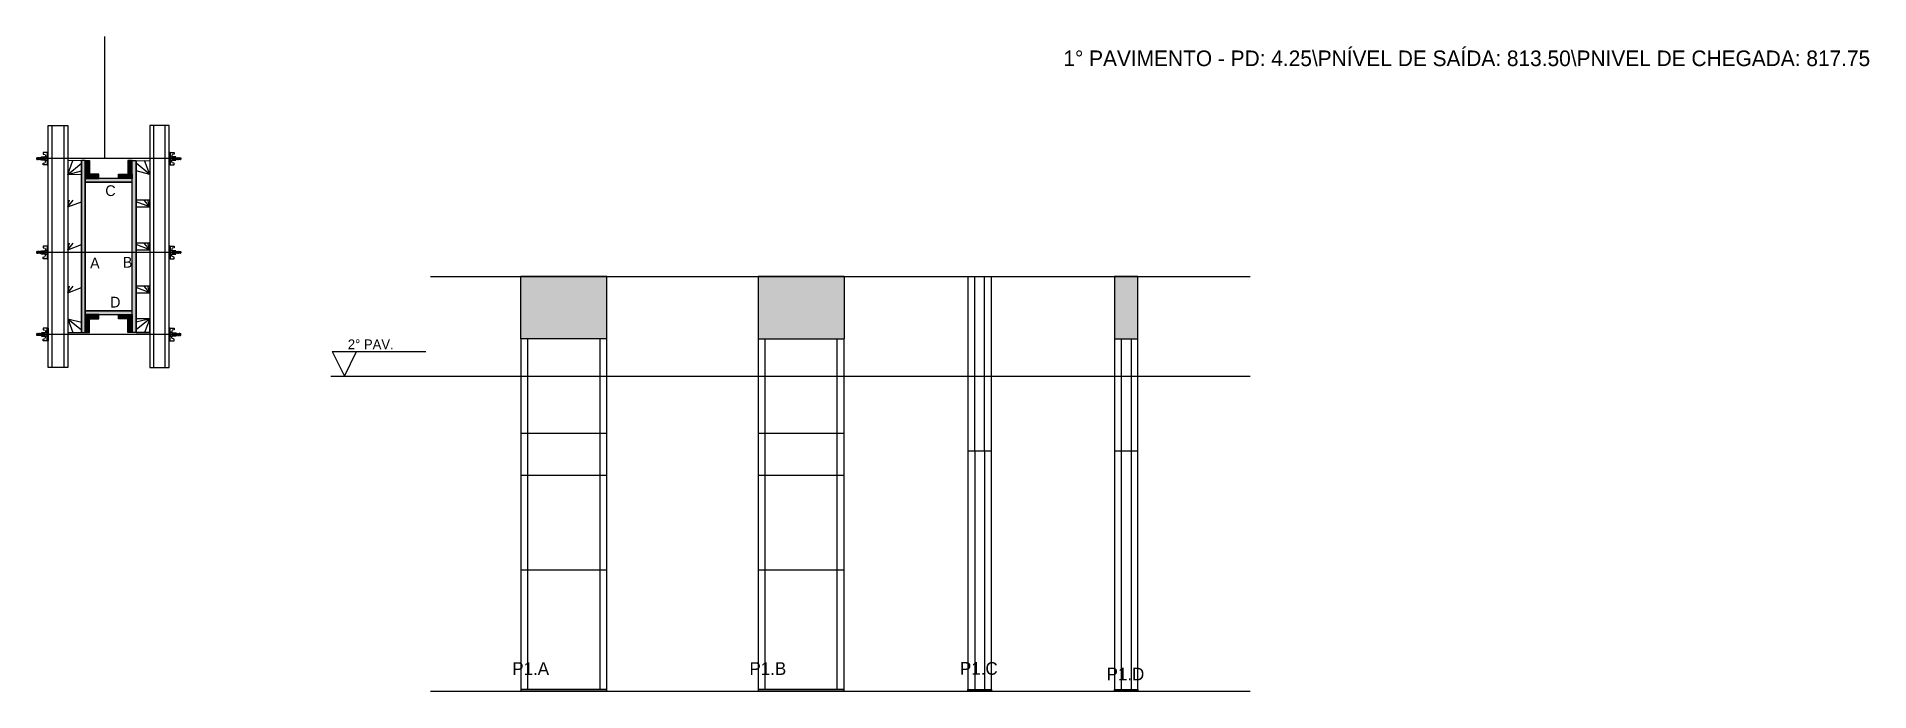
# Model space of a CAD drawing. Header units: metres. Extents: x 4754 to 6632, y 14403 to 15074.
import ezdxf

# ---------------------------------------------------------------- set-up
doc = ezdxf.new("R2010")
doc.units = ezdxf.units.M
for name, color, linetype in [('CHAPA', 7, 'Continuous'), ('COTA', 7, 'Continuous'), ('Hachura', 7, 'Continuous'), ('Madeira', 7, 'Continuous'), ('NIVEL 1° PAV.', 7, 'Continuous'), ('NIVEL 2° PAV.', 7, 'Continuous'), ('NOMENCLATURA', 7, 'Continuous'), ('Nível', 7, 'Continuous'), ('Painéis', 7, 'Continuous'), ('Perfil Metálico', 7, 'Continuous'), ('SARR_2.2x7', 7, 'Continuous'), ('SARRAFO', 7, 'Continuous'), ('Texto Seção', 7, 'Continuous'), ('TEXTO_GERAL', 7, 'Continuous')]:
    doc.layers.add(name, color=color, linetype=linetype)

msp = doc.modelspace()

# ---------------------------------------------------------------- hatches: boundary and pattern name
at = {"layer": 'COTA'}
h = msp.add_hatch(color=7, dxfattribs=at)
h.dxf.hatch_style = 1
h.paths.add_polyline_path([(5250.2, 14764), (5338.2, 14764), (5338.2, 14764), (5338.2, 14828), (5338.2, 14828), (5250.2, 14828), (5250.2, 14828), (5250.2, 14764)])
h = msp.add_hatch(color=7, dxfattribs=at)
h.dxf.hatch_style = 1
h.paths.add_polyline_path([(5493.3, 14828), (5493.3, 14764), (5493.3, 14764), (5581.3, 14764), (5581.3, 14764), (5581.3, 14828), (5581.3, 14828), (5493.3, 14828)])
h = msp.add_hatch(color=7, dxfattribs=at)
h.dxf.hatch_style = 1
h.paths.add_polyline_path([(5858.3, 14764), (5882.3, 14764), (5882.3, 14764), (5882.3, 14828), (5882.3, 14828), (5858.3, 14828), (5858.3, 14828), (5858.3, 14764)])
at = {"layer": 'Hachura'}
h = msp.add_hatch(color=7, dxfattribs=at)
h.dxf.hatch_style = 1
h.paths.add_polyline_path([(4803.8, 14946.7), (4799.8, 14946.7), (4799.8, 14946.7), (4799.8, 14770.7), (4799.8, 14770.7), (4803.8, 14770.7), (4803.8, 14770.7), (4803.8, 14946.7)])
h = msp.add_hatch(color=7, dxfattribs=at)
h.dxf.hatch_style = 1
h.paths.add_polyline_path([(4803.8, 14932.7), (4808.2, 14932.7), (4808.2, 14932.7), (4808.2, 14946.7), (4808.2, 14946.7), (4803.8, 14946.7), (4803.8, 14946.7), (4803.8, 14932.7)])
h = msp.add_hatch(color=7, dxfattribs=at)
h.dxf.hatch_style = 1
h.paths.add_polyline_path([(4803.8, 14928.3), (4803.8, 14932.7), (4803.8, 14932.7), (4817.8, 14932.7), (4817.8, 14932.7), (4817.8, 14928.3), (4817.8, 14928.3), (4803.8, 14928.3)])
h = msp.add_hatch(color=7, dxfattribs=at)
h.dxf.hatch_style = 1
h.paths.add_polyline_path([(4851.8, 14924.7), (4851.8, 14928.3), (4851.8, 14928.3), (4803.8, 14928.3), (4803.8, 14928.3), (4803.8, 14924.7), (4803.8, 14924.7), (4851.8, 14924.7)])
h = msp.add_hatch(color=7, dxfattribs=at)
h.dxf.hatch_style = 1
h.paths.add_polyline_path([(4851.8, 14924.7), (4851.8, 14928.3), (4851.8, 14928.3), (4803.8, 14928.3), (4803.8, 14928.3), (4803.8, 14924.7), (4803.8, 14924.7), (4851.8, 14924.7)])
h = msp.add_hatch(color=7, dxfattribs=at)
h.dxf.hatch_style = 1
h.paths.add_polyline_path([(4851.8, 14928.3), (4851.8, 14932.7), (4851.8, 14932.7), (4837.8, 14932.7), (4837.8, 14932.7), (4837.8, 14928.3), (4837.8, 14928.3), (4851.8, 14928.3)])
h = msp.add_hatch(color=7, dxfattribs=at)
h.dxf.hatch_style = 1
h.paths.add_polyline_path([(4851.8, 14932.7), (4847.4, 14932.7), (4847.4, 14932.7), (4847.4, 14946.7), (4847.4, 14946.7), (4851.8, 14946.7), (4851.8, 14946.7), (4851.8, 14932.7)])
h = msp.add_hatch(color=7, dxfattribs=at)
h.dxf.hatch_style = 1
h.paths.add_polyline_path([(4851.8, 14946.7), (4855.8, 14946.7), (4855.8, 14946.7), (4855.8, 14770.7), (4855.8, 14770.7), (4851.8, 14770.7), (4851.8, 14770.7), (4851.8, 14946.7)])
h = msp.add_hatch(color=7, dxfattribs=at)
h.dxf.hatch_style = 1
h.paths.add_polyline_path([(4851.8, 14789.1), (4851.8, 14792.7), (4851.8, 14792.7), (4803.8, 14792.7), (4803.8, 14792.7), (4803.8, 14789.1), (4803.8, 14789.1), (4851.8, 14789.1)])
h = msp.add_hatch(color=7, dxfattribs=at)
h.dxf.hatch_style = 1
h.paths.add_polyline_path([(4851.8, 14789.1), (4851.8, 14792.7), (4851.8, 14792.7), (4803.8, 14792.7), (4803.8, 14792.7), (4803.8, 14789.1), (4803.8, 14789.1), (4851.8, 14789.1)])
h = msp.add_hatch(color=7, dxfattribs=at)
h.dxf.hatch_style = 1
h.paths.add_polyline_path([(4803.8, 14784.7), (4803.8, 14789.1), (4803.8, 14789.1), (4817.8, 14789.1), (4817.8, 14789.1), (4817.8, 14784.7), (4817.8, 14784.7), (4803.8, 14784.7)])
h = msp.add_hatch(color=7, dxfattribs=at)
h.dxf.hatch_style = 1
h.paths.add_polyline_path([(4803.8, 14784.7), (4808.2, 14784.7), (4808.2, 14784.7), (4808.2, 14770.7), (4808.2, 14770.7), (4803.8, 14770.7), (4803.8, 14770.7), (4803.8, 14784.7)])
h = msp.add_hatch(color=7, dxfattribs=at)
h.dxf.hatch_style = 1
h.paths.add_polyline_path([(4851.8, 14784.7), (4851.8, 14789.1), (4851.8, 14789.1), (4837.8, 14789.1), (4837.8, 14789.1), (4837.8, 14784.7), (4837.8, 14784.7), (4851.8, 14784.7)])
h = msp.add_hatch(color=7, dxfattribs=at)
h.dxf.hatch_style = 1
h.paths.add_polyline_path([(4851.8, 14784.7), (4847.4, 14784.7), (4847.4, 14784.7), (4847.4, 14770.7), (4847.4, 14770.7), (4851.8, 14770.7), (4851.8, 14770.7), (4851.8, 14784.7)])

# ---------------------------------------------------------------- linework, layer by layer
at = {"layer": 'CHAPA', "color": 7, "lineweight": 25}
for points in [[(4803.8, 14946.7), (4799.8, 14946.7), (4799.8, 14770.7), (4803.8, 14770.7)], [(4803.8, 14946.7), (4799.8, 14946.7), (4799.8, 14770.7), (4803.8, 14770.7)], [(4851.8, 14924.7), (4851.8, 14928.3), (4803.8, 14928.3), (4803.8, 14924.7)], [(4851.8, 14924.7), (4851.8, 14928.3), (4803.8, 14928.3), (4803.8, 14924.7)], [(4851.8, 14946.7), (4855.8, 14946.7), (4855.8, 14770.7), (4851.8, 14770.7)], [(4851.8, 14946.7), (4855.8, 14946.7), (4855.8, 14770.7), (4851.8, 14770.7)], [(4851.8, 14789.1), (4851.8, 14792.7), (4803.8, 14792.7), (4803.8, 14789.1)], [(4851.8, 14789.1), (4851.8, 14792.7), (4803.8, 14792.7), (4803.8, 14789.1)]]:
    msp.add_lwpolyline(points, close=True, dxfattribs=at)
at = {"layer": 'COTA', "color": 7, "lineweight": 25}
for p, q in [((5338.2, 14828), (5250.2, 14828)), ((5250.2, 14764), (5250.2, 14828)), ((5338.2, 14764), (5338.2, 14828)), ((5581.3, 14828), (5493.3, 14828)), ((5493.3, 14828), (5493.3, 14764)), ((5581.3, 14828), (5581.3, 14764))]:
    msp.add_line(p, q, dxfattribs=at)
msp.add_lwpolyline([(5882.3, 14764), (5882.3, 14828), (5858.3, 14828), (5858.3, 14764)], dxfattribs=at)
at = {"layer": 'Defpoints', "color": 7, "lineweight": 25}
msp.add_line((4823.7, 14948.7), (4823.7, 15073.7), dxfattribs=at)
at = {"layer": 'Hachura', "color": 7, "lineweight": 25}
for p, q in [((4754.3, 14949.7), (4754, 14949.4)), ((4754, 14949.4), (4754, 14948.1)), ((4754.3, 14947.8), (4754, 14948.1)), ((4754.6, 14949.7), (4754.3, 14949.7)), ((4754.3, 14949.7), (4754.3, 14949.7)), ((4754.3, 14947.8), (4754.3, 14949.7)), ((4754.9, 14947.8), (4754.3, 14949.1)), ((4754.9, 14947.7), (4754.3, 14948.8)), ((4754.3, 14948.3), (4754.6, 14947.6)), ((4754.3, 14948), (4754.4, 14947.8)), ((4754.4, 14947.8), (4754.3, 14947.8)), ((4754.6, 14949.7), (4755.6, 14947.8)), ((4754.6, 14949.7), (4755.6, 14947.8)), ((4754.7, 14949.8), (4755.8, 14947.6)), ((4756, 14947.7), (4754.9, 14949.8)), ((4754.9, 14947.8), (4755.6, 14947.8)), ((4755.8, 14949.7), (4755.1, 14949.7)), ((4756.1, 14947.8), (4755.1, 14949.7)), ((4755.8, 14949.7), (4756.7, 14947.8)), ((4755.9, 14949.8), (4757, 14947.6)), ((4757.2, 14947.7), (4756.1, 14949.8)), ((4756.7, 14947.8), (4756.1, 14947.8)), ((4756.9, 14949.7), (4756.3, 14949.7)), ((4757.3, 14947.8), (4756.3, 14949.7)), ((4756.5, 14949.7), (4756.3, 14949.7)), ((4756.9, 14949.7), (4757.9, 14947.8)), ((4757, 14949.8), (4758.1, 14947.6)), ((4758.3, 14947.7), (4757.3, 14949.8)), ((4757.5, 14947.8), (4757.3, 14947.8)), ((4758.1, 14949.7), (4757.5, 14949.7)), ((4758.4, 14947.8), (4757.5, 14949.7)), ((4757.5, 14947.8), (4757.9, 14947.8)), ((4758.1, 14949.7), (4759.1, 14947.8)), ((4759.1, 14948.5), (4758.4, 14949.8)), ((4758.4, 14947.8), (4759.1, 14947.8)), ((4759.1, 14948.8), (4758.6, 14949.7)), ((4759.1, 14949.7), (4758.6, 14949.7)), ((4900.6, 14948.7), (4758.8, 14948.7)), ((4759.1, 14947), (4759.1, 14950.4)), ((4759.1, 14947), (4759.1, 14950.4)), ((4759.1, 14950.4), (4762.3, 14950.4)), ((4759.1, 14949.3), (4762.3, 14949.3)), ((4759.1, 14947.8), (4762.3, 14947.8)), ((4762.3, 14947), (4759.1, 14947)), ((4765.8, 14955.1), (4760.6, 14955.1)), ((4760.6, 14955.1), (4760.6, 14953.4)), ((4760.6, 14953.4), (4762.8, 14952.9)), ((4762.3, 14950.6), (4762.3, 14946.7)), ((4764.9, 14950.6), (4762.3, 14950.6)), ((4762.3, 14946.7), (4762.3, 14947)), ((4762.3, 14946.7), (4762.3, 14947)), ((4764.9, 14949), (4762.9, 14949)), ((4762.9, 14948.5), (4764.9, 14948.5)), ((4763.1, 14952.6), (4763.1, 14950.6)), ((4764.9, 14955.1), (4764.9, 14942.2)), ((4764.9, 14955.1), (4764.9, 14950)), ((4764.9, 14955), (4765.8, 14955)), ((4764.9, 14954.8), (4765.8, 14954.8)), ((4764.9, 14954.4), (4765.8, 14954.4)), ((4764.9, 14954), (4765.8, 14954)), ((4764.9, 14953.1), (4765.8, 14953.1)), ((4764.9, 14951.7), (4765.8, 14951.7)), ((4764.9, 14948.7), (4764.9, 14950.6)), ((4764.9, 14950), (4764.9, 14949.3)), ((4764.9, 14948.7), (4765.8, 14948.7)), ((4765.2, 14949.6), (4765, 14949.6)), ((4765, 14947.7), (4765.4, 14947.7)), ((4765.6, 14949.6), (4765.2, 14949.6)), ((4765.8, 14942.2), (4765.8, 14955.1)), ((4765.8, 14943.2), (4765.8, 14951)), ((4889.8, 14942.2), (4889.8, 14955.1)), ((4889.8, 14955.1), (4894.9, 14955.1)), ((4890.7, 14955), (4889.8, 14955)), ((4890.7, 14954.8), (4889.8, 14954.8)), ((4890.7, 14954.4), (4889.8, 14954.4)), ((4890.7, 14954), (4889.8, 14954)), ((4890.7, 14953.1), (4889.8, 14953.1)), ((4890.7, 14951.7), (4889.8, 14951.7)), ((4889.8, 14943.2), (4889.8, 14951)), ((4890.7, 14948.7), (4889.8, 14948.7)), ((4889.9, 14949.6), (4890.4, 14949.6)), ((4890.5, 14947.7), (4890.1, 14947.7)), ((4890.4, 14949.6), (4890.6, 14949.6)), ((4890.7, 14955.1), (4890.7, 14942.2)), ((4890.7, 14955.1), (4890.7, 14950)), ((4890.7, 14948.7), (4890.7, 14950.6)), ((4890.7, 14950.6), (4893.3, 14950.6)), ((4890.7, 14950), (4890.7, 14949.3)), ((4890.7, 14949), (4892.7, 14949)), ((4892.7, 14948.5), (4890.7, 14948.5)), ((4892.5, 14952.6), (4892.5, 14950.6)), ((4894.9, 14953.4), (4892.7, 14952.9)), ((4893.3, 14950.6), (4893.3, 14946.7)), ((4896.5, 14950.4), (4893.3, 14950.4)), ((4896.5, 14949.3), (4893.3, 14949.3)), ((4896.5, 14947.8), (4893.3, 14947.8)), ((4893.3, 14947), (4896.5, 14947)), ((4893.3, 14946.7), (4893.3, 14947)), ((4893.3, 14946.7), (4893.3, 14947)), ((4894.9, 14955.1), (4894.9, 14953.4)), ((4896.4, 14947), (4896.4, 14950.4)), ((4896.5, 14947), (4896.5, 14950.4)), ((4896.5, 14948.5), (4897.1, 14949.8)), ((4897.4, 14949.7), (4896.5, 14947.8)), ((4896.5, 14948.8), (4896.9, 14949.7)), ((4896.5, 14949.7), (4896.9, 14949.7)), ((4897.1, 14947.8), (4896.5, 14947.8)), ((4897.1, 14947.8), (4898.1, 14949.7)), ((4897.2, 14947.7), (4898.3, 14949.8)), ((4898.5, 14949.8), (4897.4, 14947.6)), ((4897.4, 14949.7), (4898.1, 14949.7)), ((4898.6, 14949.7), (4897.6, 14947.8)), ((4898.1, 14947.8), (4897.6, 14947.8)), ((4898.1, 14947.8), (4898.3, 14947.8)), ((4898.3, 14947.8), (4899.3, 14949.7)), ((4898.4, 14947.7), (4899.4, 14949.8)), ((4899.7, 14949.8), (4898.6, 14947.6)), ((4898.6, 14949.7), (4899.3, 14949.7)), ((4899.8, 14949.7), (4898.8, 14947.8)), ((4898.8, 14947.8), (4899.4, 14947.8)), ((4899, 14949.7), (4899.3, 14949.7)), ((4899.4, 14947.8), (4900.4, 14949.7)), ((4899.5, 14947.7), (4900.6, 14949.8)), ((4900.8, 14949.8), (4899.8, 14947.6)), ((4899.8, 14949.7), (4900.4, 14949.7)), ((4900.9, 14949.7), (4900, 14947.8)), ((4900.9, 14949.7), (4900, 14947.8)), ((4900.6, 14947.8), (4900, 14947.8)), ((4900.6, 14947.8), (4901.3, 14949.1)), ((4900.7, 14947.7), (4901.3, 14948.8)), ((4900.9, 14949.7), (4901.3, 14949.7)), ((4901.3, 14948.3), (4900.9, 14947.6)), ((4901.3, 14948), (4901.1, 14947.8)), ((4901.1, 14947.8), (4901.3, 14947.8)), ((4901.3, 14949.7), (4901.3, 14949.7)), ((4901.3, 14949.7), (4901.6, 14949.4)), ((4901.3, 14947.8), (4901.3, 14949.7)), ((4901.3, 14947.8), (4901.6, 14948.1)), ((4901.6, 14949.4), (4901.6, 14948.1)), ((4760.6, 14943.9), (4762.8, 14944.5)), ((4760.6, 14942.2), (4760.6, 14943.9)), ((4764.9, 14942.2), (4760.6, 14942.2)), ((4762.3, 14946.7), (4764.9, 14946.7)), ((4763.1, 14944.8), (4763.1, 14946.7)), ((4764.9, 14945.6), (4765.8, 14945.6)), ((4764.9, 14944.2), (4765.8, 14944.2)), ((4764.9, 14943.4), (4765.8, 14943.4)), ((4764.9, 14942.9), (4765.8, 14942.9)), ((4764.9, 14942.6), (4765.8, 14942.6)), ((4764.9, 14942.4), (4765.8, 14942.4)), ((4764.9, 14942.2), (4765.8, 14942.2)), ((4890.7, 14945.6), (4889.8, 14945.6)), ((4890.7, 14944.2), (4889.8, 14944.2)), ((4890.7, 14943.4), (4889.8, 14943.4)), ((4890.7, 14942.9), (4889.8, 14942.9)), ((4890.7, 14942.6), (4889.8, 14942.6)), ((4890.7, 14942.4), (4889.8, 14942.4)), ((4890.7, 14942.2), (4889.8, 14942.2)), ((4893.3, 14946.7), (4890.7, 14946.7)), ((4890.7, 14942.2), (4894.9, 14942.2)), ((4892.5, 14944.8), (4892.5, 14946.7)), ((4894.9, 14943.9), (4892.7, 14944.5)), ((4894.9, 14942.2), (4894.9, 14943.9)), ((4754.3, 14853.7), (4754, 14853.4)), ((4754, 14853.4), (4754, 14852.1)), ((4754.6, 14853.7), (4754.3, 14853.7)), ((4754.3, 14853.7), (4754.3, 14853.7)), ((4754.3, 14851.8), (4754.3, 14853.7)), ((4754.9, 14851.8), (4754.3, 14853.1)), ((4754.6, 14853.7), (4755.6, 14851.8)), ((4754.6, 14853.7), (4755.6, 14851.8)), ((4754.7, 14853.8), (4755.8, 14851.6)), ((4756, 14851.7), (4754.9, 14853.8)), ((4755.8, 14853.7), (4755.1, 14853.7)), ((4756.1, 14851.8), (4755.1, 14853.7)), ((4755.8, 14853.7), (4756.7, 14851.8)), ((4755.9, 14853.8), (4757, 14851.6)), ((4757.2, 14851.7), (4756.1, 14853.8)), ((4756.9, 14853.7), (4756.3, 14853.7)), ((4757.3, 14851.8), (4756.3, 14853.7)), ((4756.5, 14853.7), (4756.3, 14853.7)), ((4756.9, 14853.7), (4757.9, 14851.8)), ((4757, 14853.8), (4758.1, 14851.6)), ((4758.3, 14851.7), (4757.3, 14853.8)), ((4758.1, 14853.7), (4757.5, 14853.7)), ((4758.4, 14851.8), (4757.5, 14853.7)), ((4758.1, 14853.7), (4759.1, 14851.8)), ((4759.1, 14852.5), (4758.4, 14853.8)), ((4759.1, 14852.8), (4758.6, 14853.7)), ((4759.1, 14853.7), (4758.6, 14853.7)), ((4759.1, 14851), (4759.1, 14854.3)), ((4759.1, 14851), (4759.1, 14854.3)), ((4759.1, 14854.3), (4762.3, 14854.3)), ((4759.1, 14853.3), (4762.3, 14853.3)), ((4765.8, 14859.1), (4760.6, 14859.1)), ((4760.6, 14859.1), (4760.6, 14857.4)), ((4760.6, 14857.4), (4762.8, 14856.9)), ((4762.3, 14854.6), (4762.3, 14850.7)), ((4764.9, 14854.6), (4762.3, 14854.6)), ((4764.9, 14853), (4762.9, 14853)), ((4763.1, 14856.6), (4763.1, 14854.6)), ((4764.9, 14859.1), (4764.9, 14846.2)), ((4764.9, 14859.1), (4764.9, 14854)), ((4764.9, 14859), (4765.8, 14859)), ((4764.9, 14858.8), (4765.8, 14858.8)), ((4764.9, 14858.4), (4765.8, 14858.4)), ((4764.9, 14858), (4765.8, 14858)), ((4764.9, 14857.1), (4765.8, 14857.1)), ((4764.9, 14855.7), (4765.8, 14855.7)), ((4764.9, 14852.7), (4764.9, 14854.6)), ((4764.9, 14854), (4764.9, 14853.3)), ((4765.2, 14853.6), (4765, 14853.6)), ((4765.6, 14853.6), (4765.2, 14853.6)), ((4765.8, 14846.2), (4765.8, 14859.1)), ((4765.8, 14847.2), (4765.8, 14855)), ((4889.8, 14846.2), (4889.8, 14859.1)), ((4889.8, 14859.1), (4894.9, 14859.1)), ((4890.7, 14859), (4889.8, 14859)), ((4890.7, 14858.8), (4889.8, 14858.8)), ((4890.7, 14858.4), (4889.8, 14858.4)), ((4890.7, 14858), (4889.8, 14858)), ((4890.7, 14857.1), (4889.8, 14857.1)), ((4890.7, 14855.7), (4889.8, 14855.7)), ((4889.8, 14847.2), (4889.8, 14855)), ((4889.9, 14853.6), (4890.4, 14853.6)), ((4890.4, 14853.6), (4890.6, 14853.6)), ((4890.7, 14859.1), (4890.7, 14846.2)), ((4890.7, 14859.1), (4890.7, 14854)), ((4890.7, 14852.7), (4890.7, 14854.6)), ((4890.7, 14854.6), (4893.3, 14854.6)), ((4890.7, 14854), (4890.7, 14853.3)), ((4890.7, 14853), (4892.7, 14853)), ((4892.5, 14856.6), (4892.5, 14854.6)), ((4894.9, 14857.4), (4892.7, 14856.9)), ((4893.3, 14854.6), (4893.3, 14850.7)), ((4896.5, 14854.3), (4893.3, 14854.3)), ((4896.5, 14853.3), (4893.3, 14853.3)), ((4894.9, 14859.1), (4894.9, 14857.4)), ((4896.4, 14851), (4896.4, 14854.3)), ((4896.5, 14851), (4896.5, 14854.3)), ((4896.5, 14852.5), (4897.1, 14853.8)), ((4897.4, 14853.7), (4896.5, 14851.8)), ((4896.5, 14852.8), (4896.9, 14853.7)), ((4896.5, 14853.7), (4896.9, 14853.7)), ((4897.1, 14851.8), (4898.1, 14853.7)), ((4897.2, 14851.7), (4898.3, 14853.8)), ((4898.5, 14853.8), (4897.4, 14851.6)), ((4897.4, 14853.7), (4898.1, 14853.7)), ((4898.6, 14853.7), (4897.6, 14851.8)), ((4898.3, 14851.8), (4899.3, 14853.7)), ((4898.4, 14851.7), (4899.4, 14853.8)), ((4899.7, 14853.8), (4898.6, 14851.6)), ((4898.6, 14853.7), (4899.3, 14853.7)), ((4899.8, 14853.7), (4898.8, 14851.8)), ((4899, 14853.7), (4899.3, 14853.7)), ((4899.4, 14851.8), (4900.4, 14853.7)), ((4899.5, 14851.7), (4900.6, 14853.8)), ((4900.8, 14853.8), (4899.8, 14851.6)), ((4899.8, 14853.7), (4900.4, 14853.7)), ((4900.9, 14853.7), (4900, 14851.8)), ((4900.9, 14853.7), (4900, 14851.8)), ((4900.6, 14851.8), (4901.3, 14853.1)), ((4900.9, 14853.7), (4901.3, 14853.7)), ((4901.3, 14853.7), (4901.3, 14853.7)), ((4901.3, 14853.7), (4901.6, 14853.4)), ((4901.3, 14851.8), (4901.3, 14853.7)), ((4901.6, 14853.4), (4901.6, 14852.1)), ((4754.3, 14851.8), (4754, 14852.1)), ((4754.9, 14851.7), (4754.3, 14852.8)), ((4754.3, 14852.3), (4754.6, 14851.6)), ((4754.3, 14852), (4754.4, 14851.8)), ((4754.4, 14851.8), (4754.3, 14851.8)), ((4754.9, 14851.8), (4755.6, 14851.8)), ((4756.7, 14851.8), (4756.1, 14851.8)), ((4757.5, 14851.8), (4757.3, 14851.8)), ((4757.5, 14851.8), (4757.9, 14851.8)), ((4758.4, 14851.8), (4759.1, 14851.8)), ((4900.6, 14852.7), (4758.8, 14852.7)), ((4759.1, 14851.8), (4762.3, 14851.8)), ((4762.3, 14851), (4759.1, 14851)), ((4760.6, 14847.9), (4762.8, 14848.5)), ((4760.6, 14846.2), (4760.6, 14847.9)), ((4764.9, 14846.2), (4760.6, 14846.2)), ((4762.3, 14850.7), (4762.3, 14851)), ((4762.3, 14850.7), (4762.3, 14851)), ((4762.3, 14850.7), (4764.9, 14850.7)), ((4762.9, 14852.5), (4764.9, 14852.5)), ((4763.1, 14848.8), (4763.1, 14850.7)), ((4764.9, 14852.7), (4765.8, 14852.7)), ((4764.9, 14849.6), (4765.8, 14849.6)), ((4764.9, 14848.2), (4765.8, 14848.2)), ((4764.9, 14847.4), (4765.8, 14847.4)), ((4764.9, 14846.9), (4765.8, 14846.9)), ((4764.9, 14846.6), (4765.8, 14846.6)), ((4764.9, 14846.4), (4765.8, 14846.4)), ((4764.9, 14846.2), (4765.8, 14846.2)), ((4765, 14851.7), (4765.4, 14851.7)), ((4890.7, 14852.7), (4889.8, 14852.7)), ((4890.7, 14849.6), (4889.8, 14849.6)), ((4890.7, 14848.2), (4889.8, 14848.2)), ((4890.7, 14847.4), (4889.8, 14847.4)), ((4890.7, 14846.9), (4889.8, 14846.9)), ((4890.7, 14846.6), (4889.8, 14846.6)), ((4890.7, 14846.4), (4889.8, 14846.4)), ((4890.7, 14846.2), (4889.8, 14846.2)), ((4890.5, 14851.7), (4890.1, 14851.7)), ((4892.7, 14852.5), (4890.7, 14852.5)), ((4893.3, 14850.7), (4890.7, 14850.7)), ((4890.7, 14846.2), (4894.9, 14846.2)), ((4892.5, 14848.8), (4892.5, 14850.7)), ((4894.9, 14847.9), (4892.7, 14848.5)), ((4896.5, 14851.8), (4893.3, 14851.8)), ((4893.3, 14851), (4896.5, 14851)), ((4893.3, 14850.7), (4893.3, 14851)), ((4893.3, 14850.7), (4893.3, 14851)), ((4894.9, 14846.2), (4894.9, 14847.9)), ((4897.1, 14851.8), (4896.5, 14851.8)), ((4898.1, 14851.8), (4897.6, 14851.8)), ((4898.1, 14851.8), (4898.3, 14851.8)), ((4898.8, 14851.8), (4899.4, 14851.8)), ((4900.6, 14851.8), (4900, 14851.8)), ((4900.7, 14851.7), (4901.3, 14852.8)), ((4901.3, 14852.3), (4900.9, 14851.6)), ((4901.3, 14852), (4901.1, 14851.8)), ((4901.1, 14851.8), (4901.3, 14851.8)), ((4901.3, 14851.8), (4901.6, 14852.1)), ((4754.3, 14769.6), (4754, 14769.2)), ((4754, 14768), (4754, 14769.2)), ((4754.3, 14767.6), (4754, 14768)), ((4754.3, 14769.1), (4754.6, 14769.7)), ((4754.9, 14769.7), (4754.3, 14768.5)), ((4754.3, 14769.3), (4754.4, 14769.6)), ((4754.4, 14769.6), (4754.3, 14769.6)), ((4754.9, 14769.6), (4754.3, 14768.3)), ((4754.3, 14769.6), (4754.3, 14767.6)), ((4754.6, 14767.6), (4754.3, 14767.6)), ((4754.3, 14767.6), (4754.3, 14767.6)), ((4754.6, 14767.6), (4755.6, 14769.6)), ((4754.6, 14767.6), (4755.6, 14769.6)), ((4754.7, 14767.6), (4755.8, 14769.7)), ((4756, 14769.7), (4754.9, 14767.5)), ((4754.9, 14769.6), (4755.6, 14769.6)), ((4756.1, 14769.6), (4755.1, 14767.6)), ((4755.8, 14767.6), (4755.1, 14767.6)), ((4755.8, 14767.6), (4756.7, 14769.6)), ((4755.9, 14767.6), (4757, 14769.7)), ((4757.2, 14769.7), (4756.1, 14767.5)), ((4756.7, 14769.6), (4756.1, 14769.6)), ((4757.3, 14769.6), (4756.3, 14767.6)), ((4756.9, 14767.6), (4756.3, 14767.6)), ((4756.5, 14767.6), (4756.3, 14767.6)), ((4756.9, 14767.6), (4757.9, 14769.6)), ((4757, 14767.6), (4758.1, 14769.7)), ((4758.3, 14769.7), (4757.3, 14767.5)), ((4757.5, 14769.6), (4757.3, 14769.6)), ((4757.5, 14769.6), (4757.9, 14769.6)), ((4758.4, 14769.6), (4757.5, 14767.6)), ((4758.1, 14767.6), (4757.5, 14767.6)), ((4758.1, 14767.6), (4759.1, 14769.6)), ((4758.4, 14769.6), (4759.1, 14769.6)), ((4759.1, 14768.8), (4758.4, 14767.5)), ((4759.1, 14768.5), (4758.6, 14767.6)), ((4759.1, 14767.6), (4758.6, 14767.6)), ((4900.6, 14768.7), (4758.8, 14768.7)), ((4759.1, 14770.3), (4759.1, 14767)), ((4759.1, 14770.3), (4759.1, 14767)), ((4762.3, 14770.3), (4759.1, 14770.3)), ((4759.1, 14769.6), (4762.3, 14769.6)), ((4759.1, 14768), (4762.3, 14768)), ((4759.1, 14767), (4762.3, 14767)), ((4764.9, 14775.1), (4760.6, 14775.1)), ((4760.6, 14775.1), (4760.6, 14773.4)), ((4760.6, 14773.4), (4762.8, 14772.9)), ((4760.6, 14763.9), (4762.8, 14764.5)), ((4760.6, 14762.2), (4760.6, 14763.9)), ((4765.8, 14762.2), (4760.6, 14762.2)), ((4762.3, 14766.7), (4762.3, 14770.6)), ((4762.3, 14770.6), (4764.9, 14770.6)), ((4762.3, 14770.6), (4762.3, 14770.3)), ((4762.3, 14770.6), (4762.3, 14770.3)), ((4764.9, 14766.7), (4762.3, 14766.7)), ((4762.9, 14768.9), (4764.9, 14768.9)), ((4764.9, 14768.4), (4762.9, 14768.4)), ((4763.1, 14772.5), (4763.1, 14770.6)), ((4763.1, 14764.8), (4763.1, 14766.7)), ((4764.9, 14762.2), (4764.9, 14775.1)), ((4764.9, 14775.1), (4765.8, 14775.1)), ((4764.9, 14775), (4765.8, 14775)), ((4764.9, 14774.8), (4765.8, 14774.8)), ((4764.9, 14774.4), (4765.8, 14774.4)), ((4764.9, 14774), (4765.8, 14774)), ((4764.9, 14773.1), (4765.8, 14773.1)), ((4764.9, 14771.7), (4765.8, 14771.7)), ((4764.9, 14768.7), (4764.9, 14766.7)), ((4764.9, 14768.7), (4765.8, 14768.7)), ((4764.9, 14767.4), (4764.9, 14768)), ((4764.9, 14762.2), (4764.9, 14767.4)), ((4764.9, 14765.6), (4765.8, 14765.6)), ((4764.9, 14764.2), (4765.8, 14764.2)), ((4764.9, 14763.4), (4765.8, 14763.4)), ((4764.9, 14762.9), (4765.8, 14762.9)), ((4764.9, 14762.6), (4765.8, 14762.6)), ((4764.9, 14762.4), (4765.8, 14762.4)), ((4765, 14769.6), (4765.4, 14769.6)), ((4765.2, 14767.7), (4765, 14767.7)), ((4765.6, 14767.7), (4765.2, 14767.7)), ((4765.8, 14775.1), (4765.8, 14762.2)), ((4765.8, 14774.2), (4765.8, 14766.4)), ((4889.8, 14775.1), (4889.8, 14762.2)), ((4890.7, 14775.1), (4889.8, 14775.1)), ((4890.7, 14775), (4889.8, 14775)), ((4890.7, 14774.8), (4889.8, 14774.8)), ((4890.7, 14774.4), (4889.8, 14774.4)), ((4889.8, 14774.2), (4889.8, 14766.4)), ((4890.7, 14774), (4889.8, 14774)), ((4890.7, 14773.1), (4889.8, 14773.1)), ((4890.7, 14771.7), (4889.8, 14771.7)), ((4890.7, 14768.7), (4889.8, 14768.7)), ((4890.7, 14765.6), (4889.8, 14765.6)), ((4890.7, 14764.2), (4889.8, 14764.2)), ((4890.7, 14763.4), (4889.8, 14763.4)), ((4890.7, 14762.9), (4889.8, 14762.9)), ((4890.7, 14762.6), (4889.8, 14762.6)), ((4890.7, 14762.4), (4889.8, 14762.4)), ((4889.8, 14762.2), (4894.9, 14762.2)), ((4889.9, 14767.7), (4890.4, 14767.7)), ((4890.5, 14769.6), (4890.1, 14769.6)), ((4890.4, 14767.7), (4890.6, 14767.7)), ((4890.7, 14762.2), (4890.7, 14775.1)), ((4890.7, 14775.1), (4894.9, 14775.1)), ((4893.3, 14770.6), (4890.7, 14770.6)), ((4892.7, 14768.9), (4890.7, 14768.9)), ((4890.7, 14768.7), (4890.7, 14766.7)), ((4890.7, 14768.4), (4892.7, 14768.4)), ((4890.7, 14767.4), (4890.7, 14768)), ((4890.7, 14762.2), (4890.7, 14767.4)), ((4890.7, 14766.7), (4893.3, 14766.7)), ((4892.5, 14772.5), (4892.5, 14770.6)), ((4892.5, 14764.8), (4892.5, 14766.7)), ((4894.9, 14773.4), (4892.7, 14772.9)), ((4894.9, 14763.9), (4892.7, 14764.5)), ((4893.3, 14766.7), (4893.3, 14770.6)), ((4893.3, 14770.6), (4893.3, 14770.3)), ((4893.3, 14770.6), (4893.3, 14770.3)), ((4893.3, 14770.3), (4896.5, 14770.3)), ((4896.5, 14769.6), (4893.3, 14769.6)), ((4896.5, 14768), (4893.3, 14768)), ((4896.5, 14767), (4893.3, 14767)), ((4894.9, 14775.1), (4894.9, 14773.4)), ((4894.9, 14762.2), (4894.9, 14763.9)), ((4896.4, 14770.3), (4896.4, 14767)), ((4896.5, 14770.3), (4896.5, 14767)), ((4897.1, 14769.6), (4896.5, 14769.6)), ((4897.4, 14767.6), (4896.5, 14769.6)), ((4896.5, 14768.8), (4897.1, 14767.5)), ((4896.5, 14768.5), (4896.9, 14767.6)), ((4896.5, 14767.6), (4896.9, 14767.6)), ((4897.1, 14769.6), (4898.1, 14767.6)), ((4897.2, 14769.7), (4898.3, 14767.5)), ((4898.5, 14767.6), (4897.4, 14769.7)), ((4897.4, 14767.6), (4898.1, 14767.6)), ((4898.1, 14769.6), (4897.6, 14769.6)), ((4898.6, 14767.6), (4897.6, 14769.6)), ((4898.1, 14769.6), (4898.3, 14769.6)), ((4898.3, 14769.6), (4899.3, 14767.6)), ((4898.4, 14769.7), (4899.4, 14767.5)), ((4899.7, 14767.6), (4898.6, 14769.7)), ((4898.6, 14767.6), (4899.3, 14767.6)), ((4898.8, 14769.6), (4899.4, 14769.6)), ((4899.8, 14767.6), (4898.8, 14769.6)), ((4899, 14767.6), (4899.3, 14767.6)), ((4899.4, 14769.6), (4900.4, 14767.6)), ((4899.5, 14769.7), (4900.6, 14767.5)), ((4900.8, 14767.6), (4899.8, 14769.7)), ((4899.8, 14767.6), (4900.4, 14767.6)), ((4900.9, 14767.6), (4900, 14769.6)), ((4900.6, 14769.6), (4900, 14769.6)), ((4900.9, 14767.6), (4900, 14769.6)), ((4900.6, 14769.6), (4901.3, 14768.3)), ((4900.7, 14769.7), (4901.3, 14768.5)), ((4901.3, 14769.1), (4900.9, 14769.7)), ((4900.9, 14767.6), (4901.3, 14767.6)), ((4901.3, 14769.3), (4901.1, 14769.6)), ((4901.1, 14769.6), (4901.3, 14769.6)), ((4901.3, 14769.6), (4901.6, 14769.2)), ((4901.3, 14769.6), (4901.3, 14767.6)), ((4901.3, 14767.6), (4901.6, 14768)), ((4901.3, 14767.6), (4901.3, 14767.6)), ((4901.6, 14768), (4901.6, 14769.2))]:
    msp.add_line(p, q, dxfattribs=at)
at = {"layer": 'Madeira', "color": 7, "lineweight": 25}
for p, q in [((4785.8, 14932.6), (4791.2, 14946.7)), ((4785.8, 14932.6), (4799.8, 14944.2)), ((4785.8, 14932.6), (4799.8, 14936.1)), ((4869.8, 14932.6), (4855.8, 14944.2)), ((4869.8, 14932.6), (4855.8, 14936.1)), ((4869.8, 14932.6), (4864.4, 14946.7)), ((4785.8, 14899.2), (4791.5, 14906.2)), ((4785.8, 14899.2), (4787.5, 14906.2)), ((4785.8, 14899.2), (4799.8, 14904.6)), ((4869.8, 14899.2), (4855.8, 14904.6)), ((4869.8, 14899.2), (4864, 14906.2)), ((4869.8, 14899.2), (4868, 14906.2)), ((4785.8, 14855.2), (4791.5, 14862.2)), ((4785.8, 14855.2), (4787.5, 14862.2)), ((4785.8, 14855.2), (4799.8, 14860.6)), ((4869.8, 14855.2), (4855.8, 14860.6)), ((4869.8, 14855.2), (4864, 14862.2)), ((4869.8, 14855.2), (4868, 14862.2)), ((4785.8, 14811.2), (4791.5, 14818.2)), ((4785.8, 14811.2), (4787.5, 14818.2)), ((4785.8, 14811.2), (4799.8, 14816.6)), ((4869.8, 14811.2), (4855.8, 14816.6)), ((4869.8, 14811.2), (4864, 14818.2)), ((4869.8, 14811.2), (4868, 14818.2)), ((4785.8, 14784.7), (4799.8, 14773.2)), ((4785.8, 14784.7), (4799.8, 14781.2)), ((4785.8, 14784.7), (4791.2, 14770.7)), ((4869.8, 14784.7), (4855.8, 14773.2)), ((4869.8, 14784.7), (4855.8, 14781.2)), ((4869.8, 14784.7), (4864.3, 14770.7))]:
    msp.add_line(p, q, dxfattribs=at)
for points in [[(4785.8, 14932.6), (4799.8, 14932.7), (4799.8, 14946.7), (4785.8, 14946.6)], [(4785.8, 14770.7), (4799.8, 14770.7), (4799.8, 14946.7), (4785.8, 14946.6)], [(4869.8, 14770.7), (4855.8, 14770.7), (4855.8, 14946.7), (4869.8, 14946.6)], [(4869.8, 14899.2), (4869.8, 14906.2), (4855.8, 14906.2), (4855.8, 14899.2)], [(4869.8, 14855.2), (4869.8, 14862.2), (4855.8, 14862.2), (4855.8, 14855.2)], [(4869.8, 14811.2), (4869.8, 14818.2), (4855.8, 14818.2), (4855.8, 14811.2)], [(4869.8, 14784.7), (4855.8, 14784.7), (4855.8, 14770.7), (4869.8, 14770.7)]]:
    msp.add_lwpolyline(points, close=True, dxfattribs=at)
at = {"layer": 'NIVEL 1° PAV.', "color": 7, "lineweight": 25}
msp.add_line((5157.6, 14828), (5997.4, 14828), dxfattribs=at)
at = {"layer": 'NIVEL 2° PAV.', "color": 7, "lineweight": 25}
for p, q in [((5056.8, 14751), (5152.8, 14751)), ((5056.8, 14751), (5069.3, 14726)), ((5069.3, 14726), (5081.8, 14751)), ((5055.4, 14726), (5997.4, 14726))]:
    msp.add_line(p, q, dxfattribs=at)
at = {"layer": 'Nível', "color": 7, "lineweight": 25}
for p, q in [((5157.6, 14828), (5997.4, 14828)), ((5157.6, 14403), (5997.4, 14403))]:
    msp.add_line(p, q, dxfattribs=at)
at = {"layer": 'Painéis', "color": 7, "lineweight": 25}
for p, q in [((5708.2, 14828), (5708.2, 14405)), ((5708.2, 14828), (5732.2, 14828)), ((5732.2, 14405), (5732.2, 14828)), ((5250.2, 14764), (5250.2, 14403)), ((5338.2, 14764), (5250.2, 14764)), ((5338.2, 14403), (5338.2, 14764)), ((5493.3, 14764), (5493.3, 14403)), ((5493.3, 14764), (5581.3, 14764)), ((5581.3, 14403), (5581.3, 14764)), ((5858.3, 14764), (5858.3, 14405)), ((5858.3, 14764), (5882.3, 14764)), ((5882.3, 14405), (5882.3, 14764)), ((5338.2, 14667), (5250.2, 14667)), ((5581.3, 14667), (5493.3, 14667)), ((5732.2, 14649), (5708.2, 14649)), ((5882.3, 14649), (5858.3, 14649)), ((5338.2, 14624), (5250.2, 14624)), ((5581.3, 14624), (5493.3, 14624)), ((5338.2, 14527), (5250.2, 14527)), ((5581.3, 14527), (5493.3, 14527)), ((5250.2, 14405), (5338.2, 14405)), ((5493.3, 14405), (5581.3, 14405)), ((5708.2, 14405), (5732.2, 14405)), ((5858.3, 14405), (5882.3, 14405))]:
    msp.add_line(p, q, dxfattribs=at)
for points in [[(4803.8, 14792.7), (4851.8, 14792.7), (4851.8, 14924.7), (4803.8, 14924.7)], [(5338.2, 14405), (5250.2, 14405), (5250.2, 14403), (5338.2, 14403)], [(5581.3, 14405), (5493.3, 14405), (5493.3, 14403), (5581.3, 14403)], [(5708.2, 14405), (5732.2, 14405), (5732.2, 14403), (5708.2, 14403)], [(5858.3, 14405), (5882.3, 14405), (5882.3, 14403), (5858.3, 14403)]]:
    msp.add_lwpolyline(points, close=True, dxfattribs=at)
at = {"layer": 'Perfil Metálico', "color": 7, "lineweight": 25}
for points in [[(4765.8, 14982.7), (4785.8, 14982.7), (4785.8, 14734.7), (4765.8, 14734.7)], [(4781.8, 14734.7), (4769.8, 14734.7), (4769.8, 14982.7), (4781.8, 14982.7)], [(4889.8, 14982.7), (4869.8, 14982.7), (4869.8, 14734.7), (4889.8, 14734.7)], [(4873.8, 14734.7), (4885.8, 14734.7), (4885.8, 14982.7), (4873.8, 14982.7)]]:
    msp.add_lwpolyline(points, close=True, dxfattribs=at)
at = {"layer": 'SARR_2.2x7', "color": 7, "lineweight": 25}
for p, q in [((5715.2, 14649), (5715.2, 14828)), ((5725.2, 14649), (5725.2, 14828)), ((5257.2, 14624), (5257.2, 14764)), ((5331.2, 14624), (5331.2, 14764)), ((5500.3, 14764), (5500.3, 14764)), ((5500.3, 14667), (5500.3, 14764)), ((5574.3, 14667), (5574.3, 14764)), ((5865.3, 14764), (5865.3, 14649)), ((5875.3, 14764), (5875.3, 14649)), ((5500.3, 14527), (5500.3, 14667)), ((5574.3, 14527), (5574.3, 14667)), ((5715.2, 14649), (5715.2, 14405)), ((5725.2, 14649), (5725.2, 14405)), ((5865.3, 14649), (5865.3, 14405)), ((5875.3, 14649), (5875.3, 14405)), ((5257.2, 14527), (5257.2, 14624)), ((5331.2, 14527), (5331.2, 14624)), ((5257.2, 14405), (5257.2, 14527)), ((5331.2, 14405), (5331.2, 14527)), ((5500.3, 14405), (5500.3, 14527)), ((5574.3, 14405), (5574.3, 14527)), ((5257.2, 14405), (5257.2, 14405)), ((5331.2, 14405), (5331.2, 14405)), ((5500.3, 14405), (5500.3, 14405)), ((5574.3, 14405), (5574.3, 14405))]:
    msp.add_line(p, q, dxfattribs=at)
at = {"layer": 'SARRAFO', "color": 7, "lineweight": 25}
for points in [[(4808.2, 14946.7), (4808.2, 14932.7), (4803.8, 14932.7), (4803.8, 14946.7)], [(4817.8, 14932.7), (4803.8, 14932.7), (4803.8, 14928.3), (4817.8, 14928.3)], [(4837.8, 14932.7), (4851.8, 14932.7), (4851.8, 14928.3), (4837.8, 14928.3)], [(4847.4, 14946.7), (4847.4, 14932.7), (4851.8, 14932.7), (4851.8, 14946.7)], [(4817.8, 14789.1), (4803.8, 14789.1), (4803.8, 14784.7), (4817.8, 14784.7)], [(4808.2, 14770.7), (4808.2, 14784.7), (4803.8, 14784.7), (4803.8, 14770.7)], [(4837.8, 14789.1), (4851.8, 14789.1), (4851.8, 14784.7), (4837.8, 14784.7)], [(4847.4, 14770.7), (4847.4, 14784.7), (4851.8, 14784.7), (4851.8, 14770.7)]]:
    msp.add_lwpolyline(points, close=True, dxfattribs=at)

# ---------------------------------------------------------------- texts
at = {"layer": 'NIVEL 2° PAV.', "color": 7, "lineweight": 25}
msp.add_text('2° PAV.', height=10, dxfattribs=at).set_placement((5072.8, 14753.5))
at = {"layer": 'NOMENCLATURA', "color": 7, "lineweight": 25}
msp.add_text('1° PAVIMENTO - PD: 4.25\\PNÍVEL DE SAÍDA: 813.50\\PNIVEL DE CHEGADA: 817.75', height=16, dxfattribs=at).set_placement((5805.9, 15043.5))
at = {"layer": 'Texto Seção', "color": 7, "lineweight": 25}
for s, p in [('P1.A', (5241.3, 14419.8)), ('P1.B', (5484.3, 14419.8)), ('P1.C', (5700, 14419.9)), ('P1.D', (5850.2, 14414.2))]:
    msp.add_text(s, height=13, dxfattribs=at).set_placement(p)
at = {"layer": 'TEXTO_GERAL', "color": 7, "lineweight": 25}
for s, p in [('C', (4824.3, 14910.4)), ('A', (4808.7, 14836.2)), ('B', (4842.3, 14837)), ('D', (4829.2, 14796.2))]:
    msp.add_text(s, height=11, dxfattribs=at).set_placement(p)

doc.saveas('drawing.dxf')
